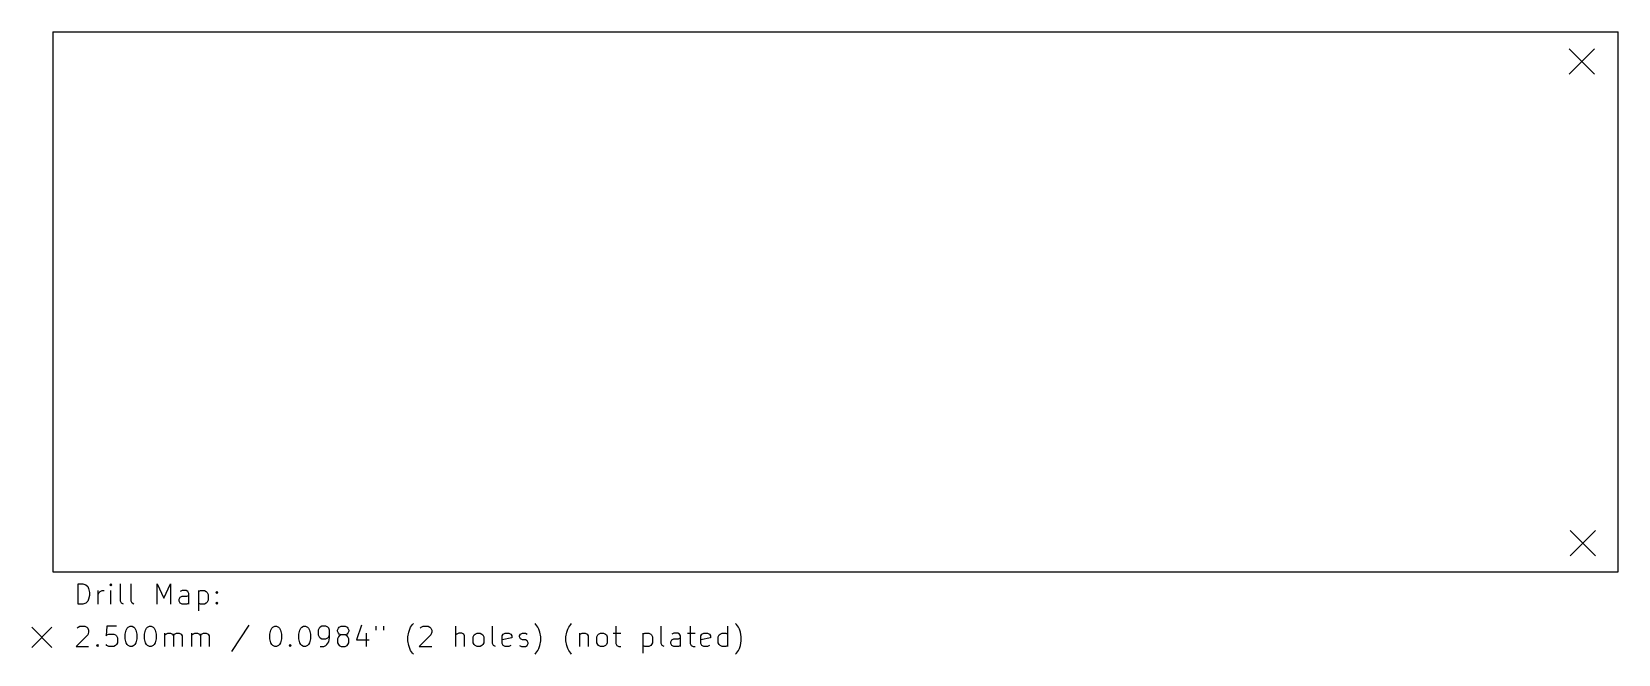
# Model space of a CAD drawing. Extents: x 123 to 280, y -130 to -68.
import ezdxf

# ---------------------------------------------------------------- set-up
doc = ezdxf.new("R2010")
doc.units = 0
doc.layers.add('BLACK', color=7, linetype='CONTINUOUS')

msp = doc.modelspace()

# ---------------------------------------------------------------- linework, layer by layer
at = {"layer": 'BLACK', "linetype": 'CONTINUOUS'}
for p, q in [((124.841, -68.326), (279.5, -68.35)), ((124.841, -68.326), (124.841, -121.666)), ((279.5, -121.666), (279.5, -68.35)), ((274.65, -70), (277.15, -72.5)), ((277.15, -70), (274.65, -72.5)), ((274.75, -117.6), (277.25, -120.1)), ((277.25, -117.6), (274.75, -120.1)), ((124.841, -121.666), (279.5, -121.666)), ((127.342, -124.846), (127.342, -122.846)), ((127.342, -122.846), (127.818, -122.846)), ((127.818, -122.846), (128.104, -122.941)), ((128.104, -122.941), (128.295, -123.131)), ((128.295, -123.131), (128.39, -123.322)), ((128.39, -123.322), (128.485, -123.703)), ((128.485, -123.703), (128.485, -123.989)), ((129.342, -124.846), (129.342, -123.512)), ((129.342, -123.893), (129.437, -123.703)), ((129.437, -123.703), (129.533, -123.608)), ((129.533, -123.608), (129.723, -123.512)), ((129.723, -123.512), (129.914, -123.512)), ((130.58, -122.846), (130.485, -122.941)), ((130.485, -122.941), (130.58, -123.036)), ((130.676, -122.941), (130.58, -122.846)), ((130.58, -122.846), (130.58, -123.036)), ((130.58, -123.036), (130.676, -122.941)), ((130.58, -124.846), (130.58, -123.512)), ((131.533, -124.56), (131.533, -122.846)), ((132.58, -124.56), (132.58, -122.846)), ((135.152, -124.846), (135.152, -122.846)), ((135.152, -122.846), (135.818, -124.274)), ((135.818, -124.274), (136.485, -122.846)), ((136.485, -122.846), (136.485, -124.846)), ((137.628, -123.512), (137.437, -123.608)), ((138.009, -123.512), (137.628, -123.512)), ((138.199, -123.608), (138.009, -123.512)), ((138.295, -123.798), (138.199, -123.608)), ((138.295, -124.846), (138.295, -123.798)), ((139.247, -123.512), (139.247, -125.512)), ((139.247, -123.608), (139.437, -123.512)), ((139.437, -123.512), (139.818, -123.512)), ((139.818, -123.512), (140.009, -123.608)), ((140.009, -123.608), (140.104, -123.703)), ((140.104, -123.703), (140.199, -123.893)), ((140.961, -123.703), (141.056, -123.608)), ((141.056, -123.798), (140.961, -123.703)), ((141.056, -123.608), (141.152, -123.703)), ((141.056, -123.608), (141.056, -123.798)), ((141.152, -123.703), (141.056, -123.798)), ((127.818, -124.846), (127.342, -124.846)), ((128.104, -124.751), (127.818, -124.846)), ((128.295, -124.56), (128.104, -124.751)), ((128.39, -124.37), (128.295, -124.56)), ((128.485, -123.989), (128.39, -124.37)), ((131.628, -124.751), (131.533, -124.56)), ((131.818, -124.846), (131.628, -124.751)), ((132.676, -124.751), (132.58, -124.56)), ((132.866, -124.846), (132.676, -124.751)), ((137.342, -124.37), (137.437, -124.179)), ((137.342, -124.56), (137.342, -124.37)), ((137.437, -124.751), (137.342, -124.56)), ((137.437, -124.179), (137.628, -124.084)), ((137.628, -124.846), (137.437, -124.751)), ((137.628, -124.084), (138.104, -124.084)), ((138.104, -124.846), (137.628, -124.846)), ((138.104, -124.084), (138.295, -123.989)), ((138.295, -124.751), (138.104, -124.846)), ((139.437, -124.846), (139.247, -124.751)), ((139.818, -124.846), (139.437, -124.846)), ((140.009, -124.751), (139.818, -124.846)), ((140.104, -124.655), (140.009, -124.751)), ((140.199, -124.465), (140.104, -124.655)), ((140.199, -123.893), (140.199, -124.465)), ((140.961, -124.751), (141.056, -124.655)), ((141.056, -124.846), (140.961, -124.751)), ((141.056, -124.655), (141.152, -124.751)), ((141.056, -124.655), (141.056, -124.846)), ((141.152, -124.751), (141.056, -124.846)), ((144.199, -126.951), (142.485, -129.522)), ((155.342, -126.951), (154.866, -128.379)), ((160.199, -127.141), (160.39, -126.855)), ((160.39, -126.855), (160.485, -126.76)), ((172.58, -126.855), (172.485, -126.76)), ((172.771, -127.141), (172.58, -126.855)), ((175.818, -127.141), (176.009, -126.855)), ((176.009, -126.855), (176.104, -126.76)), ((192.39, -126.855), (192.295, -126.76)), ((192.58, -127.141), (192.39, -126.855)), ((122.766, -127.141), (124.766, -129.141)), ((124.766, -127.141), (122.766, -129.141)), ((128.295, -127.903), (127.152, -129.046)), ((127.247, -127.236), (127.342, -127.141)), ((127.342, -127.141), (127.533, -127.046)), ((127.533, -127.046), (128.009, -127.046)), ((128.009, -127.046), (128.199, -127.141)), ((128.199, -127.141), (128.295, -127.236)), ((128.295, -127.236), (128.39, -127.427)), ((128.39, -127.617), (128.295, -127.903)), ((128.39, -127.427), (128.39, -127.617)), ((130.199, -127.046), (130.104, -127.998)), ((130.104, -127.998), (130.199, -127.903)), ((131.152, -127.046), (130.199, -127.046)), ((130.199, -127.903), (130.39, -127.808)), ((130.39, -127.808), (130.866, -127.808)), ((130.866, -127.808), (131.056, -127.903)), ((131.056, -127.903), (131.152, -127.998)), ((131.152, -127.998), (131.247, -128.189)), ((131.247, -128.189), (131.247, -128.665)), ((132.009, -127.808), (132.104, -127.427)), ((132.009, -128.284), (132.009, -127.808)), ((132.104, -128.665), (132.009, -128.284)), ((132.104, -127.427), (132.199, -127.236)), ((132.199, -127.236), (132.295, -127.141)), ((132.295, -127.141), (132.485, -127.046)), ((132.485, -127.046), (132.676, -127.046)), ((132.676, -127.046), (132.866, -127.141)), ((132.866, -127.141), (132.961, -127.236)), ((132.961, -127.236), (133.056, -127.427)), ((133.056, -127.427), (133.152, -127.808)), ((133.152, -128.284), (133.056, -128.665)), ((133.152, -127.808), (133.152, -128.284)), ((133.914, -127.808), (134.009, -127.427)), ((133.914, -128.284), (133.914, -127.808)), ((134.009, -128.665), (133.914, -128.284)), ((134.009, -127.427), (134.104, -127.236)), ((134.104, -127.236), (134.199, -127.141)), ((134.199, -127.141), (134.39, -127.046)), ((134.39, -127.046), (134.58, -127.046)), ((134.58, -127.046), (134.771, -127.141)), ((134.771, -127.141), (134.866, -127.236)), ((134.866, -127.236), (134.961, -127.427)), ((134.961, -127.427), (135.056, -127.808)), ((135.056, -128.284), (134.961, -128.665)), ((135.056, -127.808), (135.056, -128.284)), ((135.914, -129.046), (135.914, -127.712)), ((135.914, -127.903), (136.009, -127.808)), ((136.009, -127.808), (136.199, -127.712)), ((136.199, -127.712), (136.485, -127.712)), ((136.485, -127.712), (136.676, -127.808)), ((136.676, -127.808), (136.771, -127.998)), ((136.771, -127.998), (136.866, -127.808)), ((136.771, -127.998), (136.771, -129.046)), ((136.866, -127.808), (137.056, -127.712)), ((137.056, -127.712), (137.342, -127.712)), ((137.342, -127.712), (137.533, -127.808)), ((137.533, -127.808), (137.628, -127.998)), ((137.628, -127.998), (137.628, -129.046)), ((138.58, -129.046), (138.58, -127.712)), ((138.58, -127.903), (138.676, -127.808)), ((138.676, -127.808), (138.866, -127.712)), ((138.866, -127.712), (139.152, -127.712)), ((139.152, -127.712), (139.342, -127.808)), ((139.342, -127.808), (139.437, -127.998)), ((139.437, -127.998), (139.533, -127.808)), ((139.437, -127.998), (139.437, -129.046)), ((139.533, -127.808), (139.723, -127.712)), ((139.723, -127.712), (140.009, -127.712)), ((140.009, -127.712), (140.199, -127.808)), ((140.199, -127.808), (140.295, -127.998)), ((140.295, -127.998), (140.295, -129.046)), ((146.295, -127.808), (146.39, -127.427)), ((146.295, -128.284), (146.295, -127.808)), ((146.39, -128.665), (146.295, -128.284)), ((146.39, -127.427), (146.485, -127.236)), ((146.485, -127.236), (146.58, -127.141)), ((146.58, -127.141), (146.771, -127.046)), ((146.771, -127.046), (146.961, -127.046)), ((146.961, -127.046), (147.152, -127.141)), ((147.152, -127.141), (147.247, -127.236)), ((147.247, -127.236), (147.342, -127.427)), ((147.342, -127.427), (147.437, -127.808)), ((147.437, -128.284), (147.342, -128.665)), ((147.437, -127.808), (147.437, -128.284)), ((149.152, -127.808), (149.247, -127.427)), ((149.152, -128.284), (149.152, -127.808)), ((149.247, -128.665), (149.152, -128.284)), ((149.247, -127.427), (149.342, -127.236)), ((149.342, -127.236), (149.437, -127.141)), ((149.437, -127.141), (149.628, -127.046)), ((149.628, -127.046), (149.818, -127.046)), ((149.818, -127.046), (150.009, -127.141)), ((150.009, -127.141), (150.104, -127.236)), ((150.104, -127.236), (150.199, -127.427)), ((150.199, -127.427), (150.295, -127.808)), ((150.295, -128.284), (150.199, -128.665)), ((150.295, -127.808), (150.295, -128.284)), ((151.152, -127.236), (151.056, -127.427)), ((151.056, -127.427), (151.056, -127.903)), ((151.056, -127.903), (151.152, -128.093)), ((151.247, -127.141), (151.152, -127.236)), ((151.152, -128.093), (151.247, -128.189)), ((151.437, -127.046), (151.247, -127.141)), ((151.247, -128.189), (151.437, -128.284)), ((151.818, -127.046), (151.437, -127.046)), ((151.437, -128.284), (151.818, -128.284)), ((152.009, -127.141), (151.818, -127.046)), ((151.818, -128.284), (152.009, -128.189)), ((152.104, -127.236), (152.009, -127.141)), ((152.009, -128.189), (152.104, -128.093)), ((152.199, -127.427), (152.104, -127.236)), ((152.104, -128.093), (152.199, -127.903)), ((152.104, -128.57), (152.199, -128.189)), ((152.199, -128.189), (152.199, -127.427)), ((152.961, -127.427), (153.056, -127.236)), ((152.961, -127.522), (152.961, -127.427)), ((153.056, -127.712), (152.961, -127.522)), ((153.056, -128.093), (152.961, -128.284)), ((152.961, -128.284), (152.961, -128.665)), ((153.056, -127.236), (153.152, -127.141)), ((153.152, -127.808), (153.056, -127.712)), ((153.152, -127.998), (153.056, -128.093)), ((153.152, -127.141), (153.342, -127.046)), ((153.342, -127.903), (153.152, -127.808)), ((153.342, -127.903), (153.152, -127.998)), ((153.342, -127.046), (153.723, -127.046)), ((153.723, -127.903), (153.342, -127.903)), ((153.723, -127.046), (153.914, -127.141)), ((153.914, -127.808), (153.723, -127.903)), ((153.914, -127.998), (153.723, -127.903)), ((153.914, -127.141), (154.009, -127.236)), ((154.009, -127.712), (153.914, -127.808)), ((154.009, -128.093), (153.914, -127.998)), ((154.009, -127.236), (154.104, -127.427)), ((154.104, -127.522), (154.009, -127.712)), ((154.104, -128.284), (154.009, -128.093)), ((154.104, -127.427), (154.104, -127.522)), ((154.104, -128.665), (154.104, -128.284)), ((154.866, -128.379), (156.104, -128.379)), ((155.818, -127.712), (155.818, -129.046)), ((156.771, -127.046), (156.771, -127.427)), ((157.533, -127.046), (157.533, -127.427)), ((159.914, -128.093), (160.009, -127.617)), ((159.914, -128.474), (159.914, -128.093)), ((160.009, -128.951), (159.914, -128.474)), ((160.009, -127.617), (160.104, -127.331)), ((160.104, -127.331), (160.199, -127.141)), ((162.199, -127.903), (161.056, -129.046)), ((161.152, -127.236), (161.247, -127.141)), ((161.247, -127.141), (161.437, -127.046)), ((161.437, -127.046), (161.914, -127.046)), ((161.914, -127.046), (162.104, -127.141)), ((162.104, -127.141), (162.199, -127.236)), ((162.199, -127.236), (162.295, -127.427)), ((162.295, -127.617), (162.199, -127.903)), ((162.295, -127.427), (162.295, -127.617)), ((164.676, -129.046), (164.676, -127.046)), ((164.771, -127.808), (164.676, -127.903)), ((164.961, -127.712), (164.771, -127.808)), ((165.247, -127.712), (164.961, -127.712)), ((165.437, -127.808), (165.247, -127.712)), ((165.533, -127.998), (165.437, -127.808)), ((165.533, -129.046), (165.533, -127.998)), ((166.39, -128.093), (166.485, -127.903)), ((166.39, -128.665), (166.39, -128.093)), ((166.485, -127.903), (166.58, -127.808)), ((166.58, -127.808), (166.771, -127.712)), ((166.771, -127.712), (167.056, -127.712)), ((167.056, -127.712), (167.247, -127.808)), ((167.247, -127.808), (167.342, -127.903)), ((167.342, -127.903), (167.437, -128.093)), ((167.437, -128.093), (167.437, -128.665)), ((168.295, -128.76), (168.295, -127.046)), ((169.247, -127.998), (169.342, -127.808)), ((169.247, -128.76), (169.247, -127.998)), ((170.199, -128.189), (169.247, -128.379)), ((169.342, -127.808), (169.533, -127.712)), ((169.533, -127.712), (169.914, -127.712)), ((169.914, -127.712), (170.104, -127.808)), ((170.104, -127.808), (170.199, -127.998)), ((170.199, -127.998), (170.199, -128.189)), ((170.961, -127.998), (171.056, -127.808)), ((170.961, -128.093), (170.961, -127.998)), ((171.056, -128.284), (170.961, -128.093)), ((171.056, -127.808), (171.247, -127.712)), ((171.247, -128.379), (171.056, -128.284)), ((171.247, -127.712), (171.533, -127.712)), ((171.533, -128.379), (171.247, -128.379)), ((171.533, -127.712), (171.723, -127.808)), ((171.723, -128.474), (171.533, -128.379)), ((171.818, -128.665), (171.723, -128.474)), ((172.866, -127.331), (172.771, -127.141)), ((172.961, -127.617), (172.866, -127.331)), ((173.056, -128.093), (172.961, -127.617)), ((172.961, -128.951), (173.056, -128.474)), ((173.056, -128.474), (173.056, -128.093)), ((175.533, -128.093), (175.628, -127.617)), ((175.533, -128.474), (175.533, -128.093)), ((175.628, -128.951), (175.533, -128.474)), ((175.628, -127.617), (175.723, -127.331)), ((175.723, -127.331), (175.818, -127.141)), ((176.866, -127.712), (176.866, -129.046)), ((176.866, -127.903), (176.961, -127.808)), ((176.961, -127.808), (177.152, -127.712)), ((177.152, -127.712), (177.437, -127.712)), ((177.437, -127.712), (177.628, -127.808)), ((177.628, -127.808), (177.723, -127.998)), ((177.723, -127.998), (177.723, -129.046)), ((178.58, -128.093), (178.676, -127.903)), ((178.58, -128.665), (178.58, -128.093)), ((178.676, -127.903), (178.771, -127.808)), ((178.771, -127.808), (178.961, -127.712)), ((178.961, -127.712), (179.247, -127.712)), ((179.247, -127.712), (179.437, -127.808)), ((179.437, -127.808), (179.533, -127.903)), ((179.533, -127.903), (179.628, -128.093)), ((179.628, -128.093), (179.628, -128.665)), ((180.199, -127.712), (180.961, -127.712)), ((180.485, -127.046), (180.485, -128.76)), ((183.152, -127.712), (183.152, -129.712)), ((183.152, -127.808), (183.342, -127.712)), ((183.342, -127.712), (183.723, -127.712)), ((183.723, -127.712), (183.914, -127.808)), ((183.914, -127.808), (184.009, -127.903)), ((184.009, -127.903), (184.104, -128.093)), ((184.104, -128.093), (184.104, -128.665)), ((184.961, -128.76), (184.961, -127.046)), ((185.914, -128.57), (186.009, -128.379)), ((186.199, -127.712), (186.009, -127.808)), ((186.009, -128.379), (186.199, -128.284)), ((186.58, -127.712), (186.199, -127.712)), ((186.199, -128.284), (186.676, -128.284)), ((186.771, -127.808), (186.58, -127.712)), ((186.676, -128.284), (186.866, -128.189)), ((186.866, -127.998), (186.771, -127.808)), ((186.866, -129.046), (186.866, -127.998)), ((187.533, -127.712), (188.295, -127.712)), ((187.818, -127.046), (187.818, -128.76)), ((188.866, -127.998), (188.961, -127.808)), ((188.866, -128.76), (188.866, -127.998)), ((189.818, -128.189), (188.866, -128.379)), ((188.961, -127.808), (189.152, -127.712)), ((189.152, -127.712), (189.533, -127.712)), ((189.533, -127.712), (189.723, -127.808)), ((189.723, -127.808), (189.818, -127.998)), ((189.818, -127.998), (189.818, -128.189)), ((190.58, -128.093), (190.676, -127.903)), ((190.58, -128.665), (190.58, -128.093)), ((190.676, -127.903), (190.771, -127.808)), ((190.771, -127.808), (190.961, -127.712)), ((190.961, -127.712), (191.342, -127.712)), ((191.342, -127.712), (191.533, -127.808)), ((191.533, -129.046), (191.533, -127.046)), ((192.676, -127.331), (192.58, -127.141)), ((192.771, -127.617), (192.676, -127.331)), ((192.866, -128.093), (192.771, -127.617)), ((192.771, -128.951), (192.866, -128.474)), ((192.866, -128.474), (192.866, -128.093)), ((127.152, -129.046), (128.39, -129.046)), ((129.152, -128.951), (129.247, -128.855)), ((129.247, -129.046), (129.152, -128.951)), ((129.247, -128.855), (129.342, -128.951)), ((129.247, -128.855), (129.247, -129.046)), ((129.342, -128.951), (129.247, -129.046)), ((130.199, -128.951), (130.104, -128.855)), ((130.39, -129.046), (130.199, -128.951)), ((130.866, -129.046), (130.39, -129.046)), ((131.056, -128.951), (130.866, -129.046)), ((131.152, -128.855), (131.056, -128.951)), ((131.247, -128.665), (131.152, -128.855)), ((132.199, -128.855), (132.104, -128.665)), ((132.295, -128.951), (132.199, -128.855)), ((132.485, -129.046), (132.295, -128.951)), ((132.676, -129.046), (132.485, -129.046)), ((132.866, -128.951), (132.676, -129.046)), ((132.961, -128.855), (132.866, -128.951)), ((133.056, -128.665), (132.961, -128.855)), ((134.104, -128.855), (134.009, -128.665)), ((134.199, -128.951), (134.104, -128.855)), ((134.39, -129.046), (134.199, -128.951)), ((134.58, -129.046), (134.39, -129.046)), ((134.771, -128.951), (134.58, -129.046)), ((134.866, -128.855), (134.771, -128.951)), ((134.961, -128.665), (134.866, -128.855)), ((146.485, -128.855), (146.39, -128.665)), ((146.58, -128.951), (146.485, -128.855)), ((146.771, -129.046), (146.58, -128.951)), ((146.961, -129.046), (146.771, -129.046)), ((147.152, -128.951), (146.961, -129.046)), ((147.247, -128.855), (147.152, -128.951)), ((147.342, -128.665), (147.247, -128.855)), ((148.199, -128.951), (148.295, -128.855)), ((148.295, -129.046), (148.199, -128.951)), ((148.295, -128.855), (148.39, -128.951)), ((148.295, -128.855), (148.295, -129.046)), ((148.39, -128.951), (148.295, -129.046)), ((149.342, -128.855), (149.247, -128.665)), ((149.437, -128.951), (149.342, -128.855)), ((149.628, -129.046), (149.437, -128.951)), ((149.818, -129.046), (149.628, -129.046)), ((150.009, -128.951), (149.818, -129.046)), ((150.104, -128.855), (150.009, -128.951)), ((150.199, -128.665), (150.104, -128.855)), ((151.247, -129.046), (151.628, -129.046)), ((151.628, -129.046), (151.818, -128.951)), ((151.818, -128.951), (151.914, -128.855)), ((151.914, -128.855), (152.104, -128.57)), ((152.961, -128.665), (153.056, -128.855)), ((153.056, -128.855), (153.152, -128.951)), ((153.152, -128.951), (153.342, -129.046)), ((153.342, -129.046), (153.723, -129.046)), ((153.723, -129.046), (153.914, -128.951)), ((153.914, -128.951), (154.009, -128.855)), ((154.009, -128.855), (154.104, -128.665)), ((160.104, -129.236), (160.009, -128.951)), ((160.199, -129.427), (160.104, -129.236)), ((160.39, -129.712), (160.199, -129.427)), ((160.485, -129.808), (160.39, -129.712)), ((161.056, -129.046), (162.295, -129.046)), ((166.485, -128.855), (166.39, -128.665)), ((166.58, -128.951), (166.485, -128.855)), ((166.771, -129.046), (166.58, -128.951)), ((167.056, -129.046), (166.771, -129.046)), ((167.247, -128.951), (167.056, -129.046)), ((167.342, -128.855), (167.247, -128.951)), ((167.437, -128.665), (167.342, -128.855)), ((168.39, -128.951), (168.295, -128.76)), ((168.58, -129.046), (168.39, -128.951)), ((169.342, -128.951), (169.247, -128.76)), ((169.533, -129.046), (169.342, -128.951)), ((169.914, -129.046), (169.533, -129.046)), ((170.104, -128.951), (169.914, -129.046)), ((170.961, -128.951), (171.152, -129.046)), ((171.152, -129.046), (171.533, -129.046)), ((171.533, -129.046), (171.723, -128.951)), ((171.723, -128.951), (171.818, -128.76)), ((171.818, -128.76), (171.818, -128.665)), ((172.485, -129.808), (172.58, -129.712)), ((172.58, -129.712), (172.771, -129.427)), ((172.771, -129.427), (172.866, -129.236)), ((172.866, -129.236), (172.961, -128.951)), ((175.723, -129.236), (175.628, -128.951)), ((175.818, -129.427), (175.723, -129.236)), ((176.009, -129.712), (175.818, -129.427)), ((176.104, -129.808), (176.009, -129.712)), ((178.676, -128.855), (178.58, -128.665)), ((178.771, -128.951), (178.676, -128.855)), ((178.961, -129.046), (178.771, -128.951)), ((179.247, -129.046), (178.961, -129.046)), ((179.437, -128.951), (179.247, -129.046)), ((179.533, -128.855), (179.437, -128.951)), ((179.628, -128.665), (179.533, -128.855)), ((180.485, -128.76), (180.58, -128.951)), ((180.58, -128.951), (180.771, -129.046)), ((180.771, -129.046), (180.961, -129.046)), ((183.342, -129.046), (183.152, -128.951)), ((183.723, -129.046), (183.342, -129.046)), ((183.914, -128.951), (183.723, -129.046)), ((184.009, -128.855), (183.914, -128.951)), ((184.104, -128.665), (184.009, -128.855)), ((185.056, -128.951), (184.961, -128.76)), ((185.247, -129.046), (185.056, -128.951)), ((185.914, -128.76), (185.914, -128.57)), ((186.009, -128.951), (185.914, -128.76)), ((186.199, -129.046), (186.009, -128.951)), ((186.676, -129.046), (186.199, -129.046)), ((186.866, -128.951), (186.676, -129.046)), ((187.818, -128.76), (187.914, -128.951)), ((187.914, -128.951), (188.104, -129.046)), ((188.104, -129.046), (188.295, -129.046)), ((188.961, -128.951), (188.866, -128.76)), ((189.152, -129.046), (188.961, -128.951)), ((189.533, -129.046), (189.152, -129.046)), ((189.723, -128.951), (189.533, -129.046)), ((190.676, -128.855), (190.58, -128.665)), ((190.771, -128.951), (190.676, -128.855)), ((190.961, -129.046), (190.771, -128.951)), ((191.342, -129.046), (190.961, -129.046)), ((191.533, -128.951), (191.342, -129.046)), ((192.295, -129.808), (192.39, -129.712)), ((192.39, -129.712), (192.58, -129.427)), ((192.58, -129.427), (192.676, -129.236)), ((192.676, -129.236), (192.771, -128.951))]:
    msp.add_line(p, q, dxfattribs=at)

doc.saveas('drawing.dxf')
